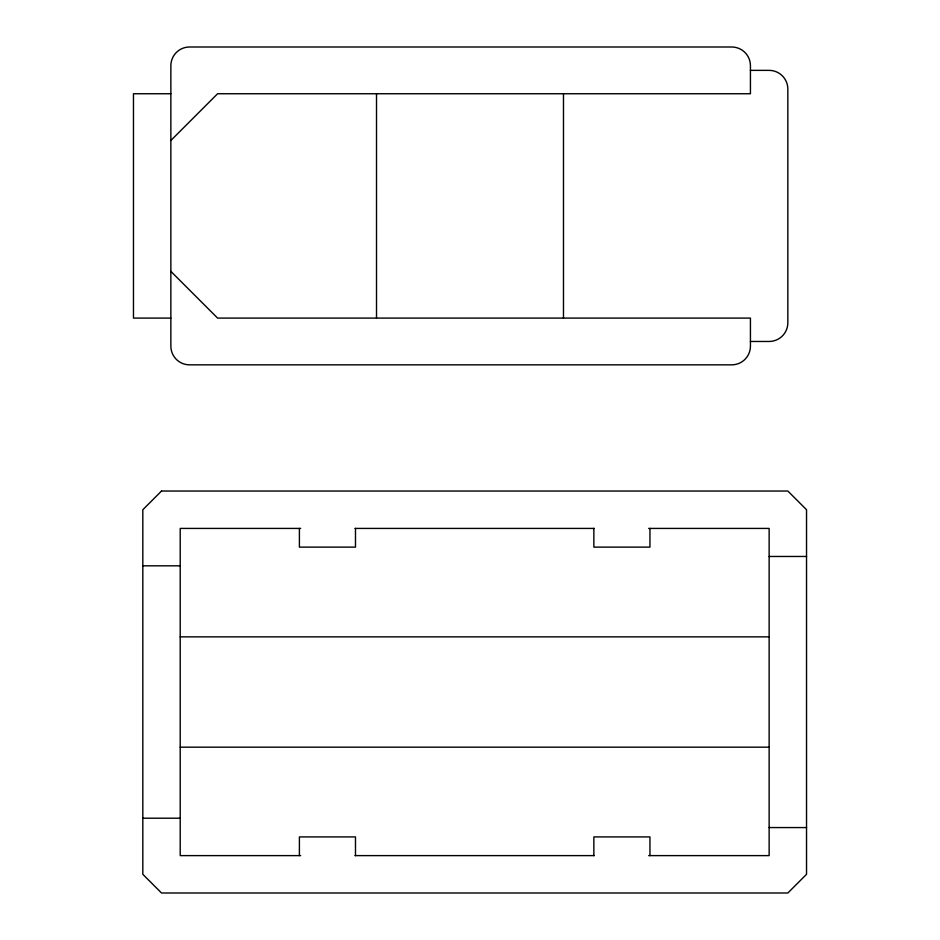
<?xml version="1.0" encoding="UTF-8"?>
<svg xmlns="http://www.w3.org/2000/svg" width="940" height="940" viewBox="0 0 940 940"><rect width="100%" height="100%" fill="white"/><g stroke="black" fill="none" stroke-linecap="round" stroke-linejoin="round"><path stroke-width="1.41" d="M170.857 140.483L217.598 93.742L750.437 93.742L750.437 65.694A18.694 18.694 0 0 0 731.743 47L189.563 47A18.694 18.694 0 0 0 170.857 65.694L170.857 346.143A18.694 18.694 0 0 0 189.563 364.838L731.743 364.838A18.694 18.694 0 0 0 750.437 346.143L750.437 318.096L217.598 318.096L170.857 271.355M750.437 70.371L769.143 70.371A18.694 18.694 0 0 1 787.837 89.065L787.837 322.772A18.694 18.694 0 0 1 769.143 341.467L750.437 341.467M170.857 93.742L133.468 93.742L133.468 318.096L170.857 318.096M300.636 528.421L180.21 528.421L180.21 855.611L300.636 855.611M354.979 528.421L594.374 528.421M648.706 528.421L769.143 528.421L769.143 855.611L648.706 855.611M769.143 556.468L806.532 556.468M142.821 565.821L180.21 565.821M180.21 636.862L769.143 636.862M180.21 747.171L769.143 747.171M142.821 818.211L180.21 818.211M769.143 827.564L806.532 827.564M354.979 855.611L594.374 855.611M649.951 528.421L649.951 547.127L593.857 547.127L593.857 528.421M649.951 855.611L649.951 836.917L593.857 836.917L593.857 855.611M563.483 93.742L563.483 318.096M376.517 93.742L376.517 318.096M355.485 528.421L355.485 547.127L299.402 547.127L299.402 528.421M355.485 855.611L355.485 836.917L299.402 836.917L299.402 855.611M161.516 491.032L142.821 509.727L142.821 874.306L161.516 893L787.837 893L806.532 874.306L806.532 509.727L787.837 491.032L161.516 491.032"/></g></svg>
